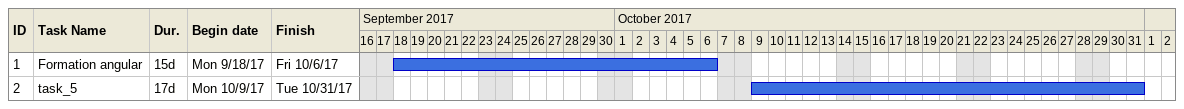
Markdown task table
| ID | Task | Duration | Start | Finish |
|---|---|---|---|---|
| 1 | Formation angular | 15d | 2017-09-18 | 2017-10-06 |
| 2 | task_5 | 17d | 2017-10-09 | 2017-10-31 |
